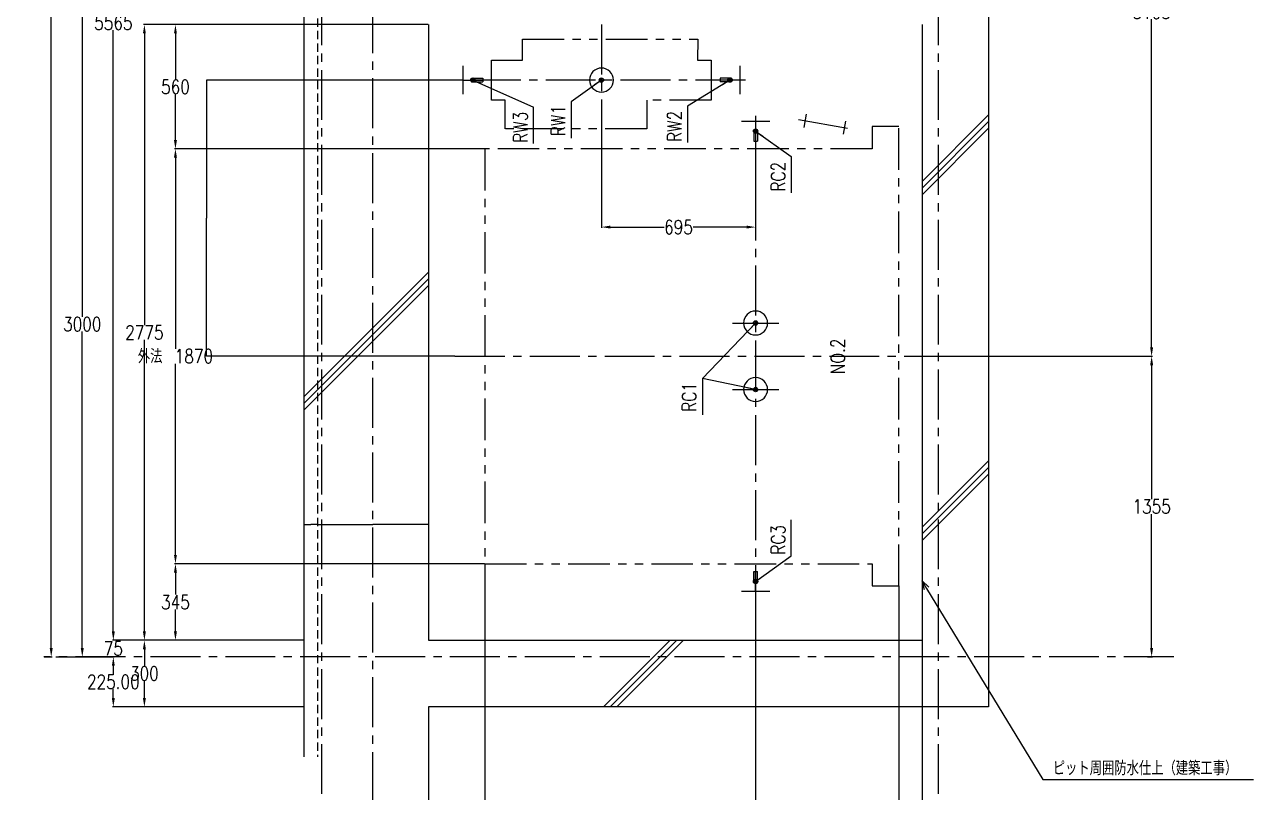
# Model space of a CAD drawing. Extents: x 1836 to 16224, y 361 to 11429.
# Drawn here: x 2156 to 7695, y 2898 to 6359 of the extents above; entities that cross this region are included whole.
import ezdxf
from ezdxf.enums import TextEntityAlignment as Align

# ---------------------------------------------------------------- set-up
doc = ezdxf.new("R2010")
doc.units = 0
doc.header["$LTSCALE"] = 300
doc.header["$MEASUREMENT"] = 0
for name, pattern in [('CENTER2', [1.125, 0.75, -0.125, 0.125, -0.125]), ('HIDDEN2', [0.1875, 0.125, -0.0625]), ('PHANTOM2', [1.25, 0.625, -0.125, 0.125, -0.125, 0.125, -0.125])]:
    doc.linetypes.add(name, pattern=pattern)
doc.layers.get('0').update_dxf_attribs({"linetype": 'CONTINUOUS'})
doc.layers.get('DEFPOINTS').update_dxf_attribs({"color": 8, "linetype": 'CONTINUOUS'})
for name, color, linetype in [('00-CENT', 7, 'CENTER2'), ('00-DIM1', 6, 'CONTINUOUS'), ('00-OBJE', 3, 'CONTINUOUS'), ('00-PHAN', 5, 'PHANTOM2'), ('00-TXT2', 4, 'CONTINUOUS'), ('A_躯体', 7, 'CONTINUOUS'), ('ZZ-BUILD-AXIS-T', 7, 'CENTER2'), ('ZZ-BUILD-W', 3, 'CONTINUOUS'), ('ZZ-COMMENT', 6, 'CONTINUOUS'), ('ZZ-DIM-COM1', 6, 'CONTINUOUS'), ('ZZ-DIM-COM2', 7, 'CONTINUOUS'), ('ZZ-KIKI-ALL', 7, 'CONTINUOUS')]:
    doc.layers.add(name, color=color, linetype=linetype)
doc.styles.add('MITOFREE', font='romans.shx', dxfattribs={"width": 0.8, "bigfont": 'extfont.shx'})
doc.styles.add('MITOH', font='romans.shx', dxfattribs={"width": 0.8, "bigfont": 'extfont.shx'})
doc.dimstyles.get("Standard").update_dxf_attribs({"dimtxt": 0.18, "dimasz": 0.18, "dimexe": 0.18, "dimexo": 0.0625, "dimgap": 0.09, "dimtad": 0, "dimtih": 1, "dimtoh": 1, "dimzin": 0, "dimdsep": 46, "dimtxsty": 'MITOH', "dimcen": 0.09, "dimadec": 0, "dimazin": 0, "dimtfac": 1, "dimtofl": 0, "dimtmove": 2, "dimatfit": 3, "dimfxl": 1, "dimtolj": 1, "dimarcsym": 0})

# ---------------------------------------------------------------- blocks, each defined once
blk = doc.blocks.new('*D420')
at = {"layer": 'DEFPOINTS', "color": 0, "transparency": 16777216}
for p in [(2976.1, 6108.6), (4107.1, 6108.6), (4096.1, 4863.6)]:
    blk.add_point(p, dxfattribs=at)
at = {"layer": 'ZZ-DIM-COM2', "color": 0, "lineweight": -2, "transparency": 16777216}
for p, q in [((4107, 6108.6), (2975.9, 6108.6)), ((2976.1, 6108.5), (2976.1, 5486.3)), ((2976.1, 4863.8), (2976.1, 5486)), ((4096, 4863.6), (2975.9, 4863.6))]:
    blk.add_line(p, q, dxfattribs=at)
at = {"layer": 'ZZ-DIM-COM2', "color": 0, "transparency": 16777216}
for points in [[(2976.1, 6108.5), (2976.1, 6108.5), (2976.1, 6108.6)], [(2976.1, 4863.8), (2976.1, 4863.8), (2976.1, 4863.6)]]:
    blk.add_solid(points, dxfattribs=at)
at = {"layer": 'ZZ-DIM-COM2', "color": 0, "transparency": 16777216, "insert": (2976.1, 5486.1), "char_height": 0.18, "attachment_point": 5, "style": 'MITOH'}
blk.add_mtext('\\A1;1245.00', dxfattribs=at)
blk = doc.blocks.new('DOTSMALL')
at = {"color": 0, "linetype": 'ByBlock'}
blk.add_line((0, 0), (-1, 0), dxfattribs=at)
for radius in [0.25, 0.17, 0.09]:
    blk.add_circle((0, 0), radius, dxfattribs=at)
blk = doc.blocks.new('*U356')
at = {"layer": '00-TXT2', "color": 6, "linetype": 'Continuous'}
blk.add_lwpolyline([(5786.9, 5216.4), (5546.9, 4966.4)], dxfattribs=at)
at = {"layer": '00-TXT2', "color": 6, "linetype": 'Continuous', "xscale": 40, "yscale": 40, "zscale": 40, "rotation": 46.16913932790743}
blk.add_blockref('DOTSMALL', (5786.9, 5216.4), dxfattribs=at)
blk = doc.blocks.new('*U357')
at = {"layer": '00-TXT2', "color": 6, "style": 'MITOFREE', "width": 0.8}
blk.add_text('RC1', height=63, rotation=90, dxfattribs=at).set_placement((5519.4, 4816.2))
blk = doc.blocks.new('*U358')
at = {"layer": '00-TXT2', "color": 6, "linetype": 'Continuous'}
blk.add_lwpolyline([(5786.9, 6081.4), (5946.9, 5966.4)], dxfattribs=at)
at = {"layer": '00-TXT2', "color": 6, "linetype": 'Continuous', "xscale": 40, "yscale": 40, "zscale": 40, "rotation": 144.2933085993971}
blk.add_blockref('DOTSMALL', (5786.9, 6081.4), dxfattribs=at)
blk = doc.blocks.new('*U359')
at = {"layer": '00-TXT2', "color": 6, "style": 'MITOFREE', "width": 0.8}
blk.add_text('RC2', height=63, rotation=90, dxfattribs=at).set_placement((5919.4, 5809))
blk = doc.blocks.new('*U360')
at = {"layer": '00-TXT2', "color": 6, "linetype": 'Continuous'}
blk.add_lwpolyline([(5786.9, 4051.4), (5946.9, 4166.4)], dxfattribs=at)
at = {"layer": '00-TXT2', "color": 6, "linetype": 'Continuous', "xscale": 40, "yscale": 40, "zscale": 40, "rotation": 215.7066914006029}
blk.add_blockref('DOTSMALL', (5786.9, 4051.4), dxfattribs=at)
blk = doc.blocks.new('*U361')
at = {"layer": '00-TXT2', "color": 6, "style": 'MITOFREE', "width": 0.8}
blk.add_text('RC3', height=63, rotation=90, dxfattribs=at).set_placement((5919.4, 4172.6))
blk = doc.blocks.new('*U362')
at = {"layer": '00-TXT2', "color": 6, "linetype": 'Continuous'}
blk.add_lwpolyline([(5786.9, 4916.4), (5546.9, 4966.4)], dxfattribs=at)
at = {"layer": '00-TXT2', "color": 6, "linetype": 'Continuous', "xscale": 40, "yscale": 40, "zscale": 40, "rotation": 348.2317110679793}
blk.add_blockref('DOTSMALL', (5786.9, 4916.4), dxfattribs=at)
blk = doc.blocks.new('*U363')
at = {"layer": '00-TXT2', "color": 6, "linetype": 'Continuous'}
blk.add_lwpolyline([(5091.9, 6311.4), (4956.2, 6213)], dxfattribs=at)
at = {"layer": '00-TXT2', "color": 6, "linetype": 'Continuous', "xscale": 40, "yscale": 40, "zscale": 40, "rotation": 35.95282195210855}
blk.add_blockref('DOTSMALL', (5091.9, 6311.4), dxfattribs=at)
blk = doc.blocks.new('*U364')
at = {"layer": '00-TXT2', "color": 6, "style": 'MITOFREE', "width": 0.8}
blk.add_text('RW1', height=63, rotation=90, dxfattribs=at).set_placement((4928.7, 6059.2))
blk = doc.blocks.new('*U365')
at = {"layer": '00-TXT2', "color": 6, "linetype": 'Continuous'}
blk.add_lwpolyline([(4512.4, 6311.4), (4785.6, 6189.7)], dxfattribs=at)
at = {"layer": '00-TXT2', "color": 6, "linetype": 'Continuous', "xscale": 40, "yscale": 40, "zscale": 40, "rotation": 155.9827840430948}
blk.add_blockref('DOTSMALL', (4512.4, 6311.4), dxfattribs=at)
blk = doc.blocks.new('*U366')
at = {"layer": '00-TXT2', "color": 6, "style": 'MITOFREE', "width": 0.8}
blk.add_text('RW3', height=63, rotation=90, dxfattribs=at).set_placement((4758.1, 6028.7))
blk = doc.blocks.new('*U367')
at = {"layer": '00-TXT2', "color": 6, "linetype": 'Continuous'}
blk.add_lwpolyline([(5671.4, 6311.4), (5479.7, 6193.5)], dxfattribs=at)
at = {"layer": '00-TXT2', "color": 6, "linetype": 'Continuous', "xscale": 40, "yscale": 40, "zscale": 40, "rotation": 31.59064279722838}
blk.add_blockref('DOTSMALL', (5671.4, 6311.4), dxfattribs=at)
blk = doc.blocks.new('*U368')
at = {"layer": '00-TXT2', "color": 6, "style": 'MITOFREE', "width": 0.8}
blk.add_text('RW2', height=63, rotation=90, dxfattribs=at).set_placement((5452.2, 6032.6))
blk = doc.blocks.new('A$C33430B9C')
at = {"layer": '00-CENT', "color": 7, "linetype": 'CENTER2'}
for p, q in [((-60.8, 172.1), (-1.7, 182.5)), ((-36.5, 206.8), (5.2, -29.5)), ((-29.5, -5.2), (29.5, 5.2))]:
    blk.add_line(p, q, dxfattribs=at)
blk = doc.blocks.new('A$C33EE4FA6')
at = {"layer": '00-CENT', "color": 7, "linetype": 'CENTER2'}
blk.add_line((-250, 0), (250, 0), dxfattribs=at)
blk.add_lwpolyline([(0, -649), (0, 649)], dxfattribs=at)
at = {"layer": '00-PHAN', "color": 5, "linetype": 'PHANTOM2'}
blk.add_lwpolyline([(-90, 355), (-185, 355), (-185, -434), (-90, -433.8), (-90, -495), (90, -495), (90, -205), (220, -205), (220, 434), (90, 434), (90, 495), (-90, 495)], close=True, dxfattribs=at)
blk = doc.blocks.new('EL00040')
at = {"color": 3, "linetype": 'Continuous'}
for p, q in [((-89, 63.5), (-89, -63.5)), ((-89, 8), (-89, -8)), ((-44.5, 8), (0, 8)), ((-44.5, 8), (-44.5, -8)), ((0, 8), (0, -8)), ((-89, 0), (0, 0)), ((-44.5, -8), (0, -8))]:
    blk.add_line(p, q, dxfattribs=at)
blk = doc.blocks.new('EL00041')
at = {"color": 3, "linetype": 'Continuous'}
for p, q in [((-89, 63.5), (-89, -63.5)), ((-89, 8), (-89, -8)), ((-89, 0), (0, 0)), ((-51, 8), (0, 8)), ((-51, 8), (-51, -8)), ((0, 8), (0, -8)), ((-51, -8), (0, -8))]:
    blk.add_line(p, q, dxfattribs=at)
blk = doc.blocks.new('A$C5D7B54B4')
at = {"layer": '00-CENT', "xscale": -1, "rotation": 90}
blk.add_blockref('EL00041', (-1245, 1230), dxfattribs=at)
at = {"layer": '00-CENT', "rotation": 90}
blk.add_blockref('EL00041', (-1245, 160), dxfattribs=at)
at = {"layer": '00-CENT'}
blk.add_blockref('EL00040', (-970, 0), dxfattribs=at)
at = {"layer": '00-CENT', "xscale": -1}
blk.add_blockref('EL00040', (970, 0), dxfattribs=at)
blk = doc.blocks.new('A$C5D816B7B')
at = {"layer": '00-CENT'}
for p, q in [((-150, 844), (-150, 636)), ((150, 844), (150, 636))]:
    blk.add_line(p, q, dxfattribs=at)
at = {"layer": '00-CENT', "color": 7, "linetype": 'CENTER2'}
for points in [[(0, 2095), (0, -100)], [(-1084, 740), (1084, 740)]]:
    blk.add_lwpolyline(points, dxfattribs=at)
at = {"layer": '00-OBJE', "color": 3, "linetype": 'Continuous'}
for centre in [(-1245, 1435), (-150, 740), (150, 740)]:
    blk.add_circle(centre, 54, dxfattribs=at)
at = {"layer": '00-PHAN', "color": 5, "linetype": 'PHANTOM2'}
blk.add_lwpolyline([(-1035, 95), (-1035, 215), (-935, 215), (-935, 1960), (935, 1960), (935, 215), (1035, 215), (1035, 95)], close=True, dxfattribs=at)
for name, p in [('A$C33EE4FA6', (-1245, 1435)), ('A$C33430B9C', (-1030, 340))]:
    blk.add_blockref(name, p)
at = {"layer": '00-DIM1'}
blk.add_blockref('A$C5D7B54B4', (0, 740), dxfattribs=at)
blk = doc.blocks.new('_OPEN30')
at = {"color": 0, "linetype": 'ByBlock'}
for p, q in [((-1, 0.27), (0, 0)), ((0, 0), (-1, -0.27)), ((0, 0), (-1, 0))]:
    blk.add_line(p, q, dxfattribs=at)
blk = doc.blocks.new('*U381')
at = {"layer": 'ZZ-COMMENT'}
blk.add_lwpolyline([(6557.7, 4019.8), (7081.9, 3158.4), (7091.9, 3158.4)], dxfattribs=at)
at = {"layer": 'ZZ-COMMENT', "xscale": 40, "yscale": 40, "zscale": 40, "rotation": 121.3221219362145}
blk.add_blockref('_OPEN30', (6536.9, 4054), dxfattribs=at)
blk = doc.blocks.new('*D421')
at = {"layer": 'DEFPOINTS', "color": 0, "transparency": 16777216}
for p in [(6226.1, 4863.6), (7236.1, 4863.6), (7216.1, 3508.6)]:
    blk.add_point(p, dxfattribs=at)
at = {"layer": 'ZZ-DIM-COM1', "color": 0, "lineweight": -2, "transparency": 16777216}
for p, q in [((6227.3, 4863.6), (7239.7, 4863.6)), ((7236.1, 4823.6), (7236.1, 4219.4)), ((7236.1, 3548.6), (7236.1, 4152.8)), ((7217.3, 3508.6), (7239.7, 3508.6))]:
    blk.add_line(p, q, dxfattribs=at)
at = {"layer": 'ZZ-DIM-COM1', "color": 0, "transparency": 16777216}
for points in [[(7229.4, 4823.6), (7242.8, 4823.6), (7236.1, 4863.6)], [(7229.4, 3548.6), (7242.8, 3548.6), (7236.1, 3508.6)]]:
    blk.add_solid(points, dxfattribs=at)
at = {"layer": 'ZZ-DIM-COM1', "color": 0, "transparency": 16777216, "insert": (7236.1, 4186.1), "char_height": 63, "attachment_point": 5, "style": 'MITOH'}
blk.add_mtext('\\A1;1355', dxfattribs=at)
blk = doc.blocks.new('*D422')
at = {"layer": 'DEFPOINTS', "color": 0, "transparency": 16777216}
for p in [(6291.1, 7968.6), (7236.1, 7968.6), (6226.1, 4863.6)]:
    blk.add_point(p, dxfattribs=at)
at = {"layer": 'ZZ-DIM-COM1', "color": 0, "lineweight": -2, "transparency": 16777216}
for p, q in [((6292.3, 7968.6), (7239.7, 7968.6)), ((7236.1, 7928.6), (7236.1, 6449.4)), ((7236.1, 4903.6), (7236.1, 6382.8)), ((6227.3, 4863.6), (7239.7, 4863.6))]:
    blk.add_line(p, q, dxfattribs=at)
at = {"layer": 'ZZ-DIM-COM1', "color": 0, "transparency": 16777216}
for points in [[(7229.4, 7928.6), (7242.8, 7928.6), (7236.1, 7968.6)], [(7229.4, 4903.6), (7242.8, 4903.6), (7236.1, 4863.6)]]:
    blk.add_solid(points, dxfattribs=at)
at = {"layer": 'ZZ-DIM-COM1', "color": 0, "transparency": 16777216, "insert": (7236.1, 6416.1), "char_height": 63, "attachment_point": 5, "style": 'MITOH'}
blk.add_mtext('\\A1;3105', dxfattribs=at)
blk = doc.blocks.new('*D424')
at = {"layer": 'DEFPOINTS', "color": 0, "transparency": 16777216}
for p in [(2836.1, 3928.6), (4231.1, 3928.6), (3416.1, 3583.6)]:
    blk.add_point(p, dxfattribs=at)
at = {"layer": 'ZZ-DIM-COM1', "color": 0, "lineweight": -2, "transparency": 16777216}
for p, q in [((4229.8, 3928.6), (2832.5, 3928.6)), ((2836.1, 3888.6), (2836.1, 3789.4)), ((2836.1, 3623.6), (2836.1, 3722.8)), ((3414.8, 3583.6), (2832.5, 3583.6))]:
    blk.add_line(p, q, dxfattribs=at)
at = {"layer": 'ZZ-DIM-COM1', "color": 0, "transparency": 16777216}
for points in [[(2829.4, 3888.6), (2842.8, 3888.6), (2836.1, 3928.6)], [(2829.4, 3623.6), (2842.8, 3623.6), (2836.1, 3583.6)]]:
    blk.add_solid(points, dxfattribs=at)
at = {"layer": 'ZZ-DIM-COM1', "color": 0, "transparency": 16777216, "insert": (2836.1, 3756.1), "char_height": 63, "attachment_point": 5, "style": 'MITOH'}
blk.add_mtext('\\A1;345', dxfattribs=at)
blk = doc.blocks.new('*D425')
at = {"layer": 'DEFPOINTS', "color": 0, "transparency": 16777216}
for p in [(2836.1, 5798.6), (4231.1, 5798.6), (4231.1, 3928.6)]:
    blk.add_point(p, dxfattribs=at)
at = {"layer": 'ZZ-DIM-COM1', "color": 0, "lineweight": -2, "transparency": 16777216}
for p, q in [((4229.8, 5798.6), (2832.5, 5798.6)), ((2836.1, 5758.6), (2836.1, 4896.9)), ((2836.1, 3968.6), (2836.1, 4830.3)), ((4229.8, 3928.6), (2832.5, 3928.6))]:
    blk.add_line(p, q, dxfattribs=at)
at = {"layer": 'ZZ-DIM-COM1', "color": 0, "transparency": 16777216}
for points in [[(2829.4, 5758.6), (2842.8, 5758.6), (2836.1, 5798.6)], [(2829.4, 3968.6), (2842.8, 3968.6), (2836.1, 3928.6)]]:
    blk.add_solid(points, dxfattribs=at)
at = {"layer": 'ZZ-DIM-COM1', "color": 0, "transparency": 16777216, "insert": (2836.1, 4863.6), "char_height": 63, "attachment_point": 5, "style": 'MITOH'}
blk.add_mtext('\\A1;外法\u30001870', dxfattribs=at)
blk = doc.blocks.new('*D426')
at = {"layer": 'DEFPOINTS', "color": 0, "transparency": 16777216}
for p in [(2836.1, 6358.6), (3976.1, 6358.6), (4231.1, 5798.6)]:
    blk.add_point(p, dxfattribs=at)
at = {"layer": 'ZZ-DIM-COM1', "color": 0, "lineweight": -2, "transparency": 16777216}
for p, q in [((3974.8, 6358.6), (2832.5, 6358.6)), ((2836.1, 6318.6), (2836.1, 6111.9)), ((2836.1, 5838.6), (2836.1, 6045.3)), ((4229.8, 5798.6), (2832.5, 5798.6))]:
    blk.add_line(p, q, dxfattribs=at)
at = {"layer": 'ZZ-DIM-COM1', "color": 0, "transparency": 16777216}
for points in [[(2829.4, 6318.6), (2842.8, 6318.6), (2836.1, 6358.6)], [(2829.4, 5838.6), (2842.8, 5838.6), (2836.1, 5798.6)]]:
    blk.add_solid(points, dxfattribs=at)
at = {"layer": 'ZZ-DIM-COM1', "color": 0, "transparency": 16777216, "insert": (2836.1, 6078.6), "char_height": 63, "attachment_point": 5, "style": 'MITOH'}
blk.add_mtext('\\A1;560', dxfattribs=at)
blk = doc.blocks.new('*D427')
at = {"layer": 'DEFPOINTS', "color": 0, "transparency": 16777216}
for p in [(2696.1, 3583.6), (3416.1, 3583.6), (3416.1, 3283.6)]:
    blk.add_point(p, dxfattribs=at)
at = {"layer": 'ZZ-DIM-COM1', "color": 0, "lineweight": -2, "transparency": 16777216}
for p, q in [((3414.8, 3583.6), (2692.5, 3583.6)), ((2696.1, 3543.6), (2696.1, 3466.9)), ((2696.1, 3323.6), (2696.1, 3400.3)), ((3414.8, 3283.6), (2692.5, 3283.6))]:
    blk.add_line(p, q, dxfattribs=at)
at = {"layer": 'ZZ-DIM-COM1', "color": 0, "transparency": 16777216}
for points in [[(2689.4, 3543.6), (2702.8, 3543.6), (2696.1, 3583.6)], [(2689.4, 3323.6), (2702.8, 3323.6), (2696.1, 3283.6)]]:
    blk.add_solid(points, dxfattribs=at)
at = {"layer": 'ZZ-DIM-COM1', "color": 0, "transparency": 16777216, "insert": (2696.1, 3433.6), "char_height": 63, "attachment_point": 5, "style": 'MITOH'}
blk.add_mtext('\\A1;300', dxfattribs=at)
blk = doc.blocks.new('*D428')
at = {"layer": 'DEFPOINTS', "color": 0, "transparency": 16777216}
for p in [(2696.1, 6358.6), (3976.1, 6358.6), (3416.1, 3583.6)]:
    blk.add_point(p, dxfattribs=at)
at = {"layer": 'ZZ-DIM-COM1', "color": 0, "lineweight": -2, "transparency": 16777216}
for p, q in [((3974.8, 6358.6), (2692.5, 6358.6)), ((2696.1, 6318.6), (2696.1, 5004.4)), ((2696.1, 3623.6), (2696.1, 4937.8)), ((3414.8, 3583.6), (2692.5, 3583.6))]:
    blk.add_line(p, q, dxfattribs=at)
at = {"layer": 'ZZ-DIM-COM1', "color": 0, "transparency": 16777216}
for points in [[(2689.4, 6318.6), (2702.8, 6318.6), (2696.1, 6358.6)], [(2689.4, 3623.6), (2702.8, 3623.6), (2696.1, 3583.6)]]:
    blk.add_solid(points, dxfattribs=at)
at = {"layer": 'ZZ-DIM-COM1', "color": 0, "transparency": 16777216, "insert": (2696.1, 4971.1), "char_height": 63, "attachment_point": 5, "style": 'MITOH'}
blk.add_mtext('\\A1;2775', dxfattribs=at)
blk = doc.blocks.new('*D431')
at = {"layer": 'DEFPOINTS', "color": 0, "transparency": 16777216}
for p in [(2156.1, 9508.6), (2276.1, 9508.6), (2242.4, 3508.6)]:
    blk.add_point(p, dxfattribs=at)
at = {"layer": 'ZZ-DIM-COM1', "color": 0, "lineweight": -2, "transparency": 16777216}
for p, q in [((2157.3, 9508.6), (2279.7, 9508.6)), ((2276.1, 9468.6), (2276.1, 6541.9)), ((2276.1, 3548.6), (2276.1, 6475.3)), ((2243.7, 3508.6), (2279.7, 3508.6))]:
    blk.add_line(p, q, dxfattribs=at)
at = {"layer": 'ZZ-DIM-COM1', "color": 0, "transparency": 16777216}
for points in [[(2269.4, 9468.6), (2282.8, 9468.6), (2276.1, 9508.6)], [(2269.4, 3548.6), (2282.8, 3548.6), (2276.1, 3508.6)]]:
    blk.add_solid(points, dxfattribs=at)
at = {"layer": 'ZZ-DIM-COM1', "color": 0, "transparency": 16777216, "insert": (2276.1, 6508.6), "char_height": 63, "attachment_point": 5, "style": 'MITOH'}
blk.add_mtext('\\A1;6000', dxfattribs=at)
blk = doc.blocks.new('*D432')
at = {"layer": 'DEFPOINTS', "color": 0, "transparency": 16777216}
for p in [(6096.1, 3828.6), (6201.1, 3583.6), (6201.1, 2078.6)]:
    blk.add_point(p, dxfattribs=at)
at = {"layer": 'ZZ-DIM-COM1', "color": 0, "lineweight": -2, "transparency": 16777216}
for p, q in [((6096.1, 3827.4), (6096.1, 2075)), ((6201.1, 3582.4), (6201.1, 2075)), ((6136.1, 2078.6), (6161.1, 2078.6))]:
    blk.add_line(p, q, dxfattribs=at)
at = {"layer": 'ZZ-DIM-COM1', "color": 0, "transparency": 16777216}
for points in [[(6136.1, 2085.3), (6136.1, 2072), (6096.1, 2078.6)], [(6161.1, 2085.3), (6161.1, 2072), (6201.1, 2078.6)]]:
    blk.add_solid(points, dxfattribs=at)
at = {"layer": 'ZZ-DIM-COM1', "color": 0, "transparency": 16777216, "insert": (5974.9, 2078.6), "char_height": 63, "attachment_point": 5, "style": 'MITOH'}
blk.add_mtext('\\A1;105', dxfattribs=at)
blk = doc.blocks.new('*D433')
at = {"layer": 'DEFPOINTS', "color": 0, "transparency": 16777216}
for p in [(6096.1, 3828.6), (3976.1, 3058.6), (3976.1, 2078.6)]:
    blk.add_point(p, dxfattribs=at)
at = {"layer": 'ZZ-DIM-COM1', "color": 0, "lineweight": -2, "transparency": 16777216}
for p, q in [((6096.1, 3827.4), (6096.1, 2075)), ((3976.1, 3057.4), (3976.1, 2075)), ((4016.1, 2078.6), (4945.5, 2078.6)), ((6056.1, 2078.6), (5126.7, 2078.6))]:
    blk.add_line(p, q, dxfattribs=at)
at = {"layer": 'ZZ-DIM-COM1', "color": 0, "transparency": 16777216}
for points in [[(4016.1, 2085.3), (4016.1, 2072), (3976.1, 2078.6)], [(6056.1, 2085.3), (6056.1, 2072), (6096.1, 2078.6)]]:
    blk.add_solid(points, dxfattribs=at)
at = {"layer": 'ZZ-DIM-COM1', "color": 0, "transparency": 16777216, "insert": (5036.1, 2078.6), "char_height": 63, "attachment_point": 5, "style": 'MITOH'}
blk.add_mtext('\\A1;2120', dxfattribs=at)
blk = doc.blocks.new('*D434')
at = {"layer": 'DEFPOINTS', "color": 0, "transparency": 16777216}
for p in [(6201.1, 3583.6), (6201.1, 1938.6), (6276.1, 1958.6)]:
    blk.add_point(p, dxfattribs=at)
at = {"layer": 'ZZ-DIM-COM1', "color": 0, "lineweight": -2, "transparency": 16777216}
for p, q in [((6201.1, 3582.4), (6201.1, 1935)), ((6161.1, 1938.6), (6121.1, 1938.6)), ((6276.1, 1957.4), (6276.1, 1935)), ((6316.1, 1938.6), (6356.1, 1938.6))]:
    blk.add_line(p, q, dxfattribs=at)
at = {"layer": 'ZZ-DIM-COM1', "color": 0, "transparency": 16777216}
for points in [[(6161.1, 1945.3), (6161.1, 1932), (6201.1, 1938.6)], [(6316.1, 1945.3), (6316.1, 1932), (6276.1, 1938.6)]]:
    blk.add_solid(points, dxfattribs=at)
at = {"layer": 'ZZ-DIM-COM1', "color": 0, "transparency": 16777216, "insert": (6238.6, 1808.1), "char_height": 63, "attachment_point": 5, "style": 'MITOH'}
blk.add_mtext('\\A1;75', dxfattribs=at)
blk = doc.blocks.new('*D435')
at = {"layer": 'DEFPOINTS', "color": 0, "transparency": 16777216}
for p in [(6201.1, 3583.6), (3976.1, 3058.6), (3976.1, 1938.6)]:
    blk.add_point(p, dxfattribs=at)
at = {"layer": 'ZZ-DIM-COM1', "color": 0, "lineweight": -2, "transparency": 16777216}
for p, q in [((6201.1, 3582.4), (6201.1, 1935)), ((3976.1, 3057.4), (3976.1, 1935)), ((4016.1, 1938.6), (4998, 1938.6)), ((6161.1, 1938.6), (5179.2, 1938.6))]:
    blk.add_line(p, q, dxfattribs=at)
at = {"layer": 'ZZ-DIM-COM1', "color": 0, "transparency": 16777216}
for points in [[(4016.1, 1945.3), (4016.1, 1932), (3976.1, 1938.6)], [(6161.1, 1945.3), (6161.1, 1932), (6201.1, 1938.6)]]:
    blk.add_solid(points, dxfattribs=at)
at = {"layer": 'ZZ-DIM-COM1', "color": 0, "transparency": 16777216, "insert": (5088.6, 1938.6), "char_height": 63, "attachment_point": 5, "style": 'MITOH'}
blk.add_mtext('\\A1;2225', dxfattribs=at)
blk = doc.blocks.new('*D436')
at = {"layer": 'DEFPOINTS', "color": 0, "transparency": 16777216}
for p in [(3976.1, 3058.6), (3496.1, 1958.6), (3496.1, 1938.6)]:
    blk.add_point(p, dxfattribs=at)
at = {"layer": 'ZZ-DIM-COM1', "color": 0, "lineweight": -2, "transparency": 16777216}
for p, q in [((3976.1, 3057.4), (3976.1, 1935)), ((3496.1, 1957.4), (3496.1, 1935)), ((3536.1, 1938.6), (3669.5, 1938.6)), ((3936.1, 1938.6), (3802.7, 1938.6))]:
    blk.add_line(p, q, dxfattribs=at)
at = {"layer": 'ZZ-DIM-COM1', "color": 0, "transparency": 16777216}
for points in [[(3536.1, 1945.3), (3536.1, 1932), (3496.1, 1938.6)], [(3936.1, 1945.3), (3936.1, 1932), (3976.1, 1938.6)]]:
    blk.add_solid(points, dxfattribs=at)
at = {"layer": 'ZZ-DIM-COM1', "color": 0, "transparency": 16777216, "insert": (3736.1, 1938.6), "char_height": 63, "attachment_point": 5, "style": 'MITOH'}
blk.add_mtext('\\A1;480', dxfattribs=at)
blk = doc.blocks.new('*D454')
at = {"layer": 'DEFPOINTS', "color": 0, "transparency": 16777216}
for p in [(2296.1, 3508.6), (2556.1, 3283.6), (3416.1, 3283.6)]:
    blk.add_point(p, dxfattribs=at)
at = {"layer": 'ZZ-DIM-COM2', "color": 0, "lineweight": -2, "transparency": 16777216}
for p, q in [((2297.3, 3508.6), (2559.7, 3508.6)), ((2556.1, 3468.6), (2556.1, 3429.4)), ((2556.1, 3323.6), (2556.1, 3362.8)), ((3414.8, 3283.6), (2552.5, 3283.6))]:
    blk.add_line(p, q, dxfattribs=at)
at = {"layer": 'ZZ-DIM-COM2', "color": 0, "transparency": 16777216}
for points in [[(2549.4, 3468.6), (2562.8, 3468.6), (2556.1, 3508.6)], [(2549.4, 3323.6), (2562.8, 3323.6), (2556.1, 3283.6)]]:
    blk.add_solid(points, dxfattribs=at)
at = {"layer": 'ZZ-DIM-COM2', "color": 0, "transparency": 16777216, "insert": (2556.1, 3396.1), "char_height": 63, "attachment_point": 5, "style": 'MITOH'}
blk.add_mtext('\\A1;225.00', dxfattribs=at)
blk = doc.blocks.new('*D455')
at = {"layer": 'DEFPOINTS', "color": 0, "transparency": 16777216}
for p in [(2556.1, 3583.6), (3416.1, 3583.6), (2296.1, 3508.6)]:
    blk.add_point(p, dxfattribs=at)
at = {"layer": 'ZZ-DIM-COM1', "color": 0, "lineweight": -2, "transparency": 16777216}
for p, q in [((2556.1, 3623.6), (2556.1, 3663.6)), ((3414.8, 3583.6), (2552.5, 3583.6)), ((2297.3, 3508.6), (2559.7, 3508.6)), ((2556.1, 3468.6), (2556.1, 3428.6))]:
    blk.add_line(p, q, dxfattribs=at)
at = {"layer": 'ZZ-DIM-COM1', "color": 0, "transparency": 16777216}
for points in [[(2549.4, 3623.6), (2562.8, 3623.6), (2556.1, 3583.6)], [(2549.4, 3468.6), (2562.8, 3468.6), (2556.1, 3508.6)]]:
    blk.add_solid(points, dxfattribs=at)
at = {"layer": 'ZZ-DIM-COM1', "color": 0, "transparency": 16777216, "insert": (2556.1, 3546.1), "char_height": 63, "attachment_point": 5, "style": 'MITOH'}
blk.add_mtext('\\A1;75', dxfattribs=at)
blk = doc.blocks.new('*D456')
at = {"layer": 'DEFPOINTS', "color": 0, "transparency": 16777216}
for p in [(2556.1, 9148.6), (3416.1, 9148.6), (3416.1, 3583.6)]:
    blk.add_point(p, dxfattribs=at)
at = {"layer": 'ZZ-DIM-COM1', "color": 0, "lineweight": -2, "transparency": 16777216}
for p, q in [((3414.8, 9148.6), (2552.5, 9148.6)), ((2556.1, 9108.6), (2556.1, 6399.4)), ((2556.1, 3623.6), (2556.1, 6332.8)), ((3414.8, 3583.6), (2552.5, 3583.6))]:
    blk.add_line(p, q, dxfattribs=at)
at = {"layer": 'ZZ-DIM-COM1', "color": 0, "transparency": 16777216}
for points in [[(2549.4, 9108.6), (2562.8, 9108.6), (2556.1, 9148.6)], [(2549.4, 3623.6), (2562.8, 3623.6), (2556.1, 3583.6)]]:
    blk.add_solid(points, dxfattribs=at)
at = {"layer": 'ZZ-DIM-COM1', "color": 0, "transparency": 16777216, "insert": (2556.1, 6366.1), "char_height": 63, "attachment_point": 5, "style": 'MITOH'}
blk.add_mtext('\\A1;5565', dxfattribs=at)
blk = doc.blocks.new('*D512')
at = {"layer": 'DEFPOINTS', "color": 0, "transparency": 16777216}
for p in [(4756.1, 5858.6), (5451.1, 5798.6), (4756.1, 5445.9)]:
    blk.add_point(p, dxfattribs=at)
at = {"layer": 'ZZ-DIM-COM1', "color": 0, "lineweight": -2, "transparency": 16777216}
for p, q in [((4756.1, 5857.4), (4756.1, 5442.3)), ((5451.1, 5797.4), (5451.1, 5442.3)), ((4796.1, 5445.9), (5038.2, 5445.9)), ((5411.1, 5445.9), (5169, 5445.9))]:
    blk.add_line(p, q, dxfattribs=at)
at = {"layer": 'ZZ-DIM-COM1', "color": 0, "transparency": 16777216}
for points in [[(4796.1, 5452.6), (4796.1, 5439.3), (4756.1, 5445.9)], [(5411.1, 5452.6), (5411.1, 5439.3), (5451.1, 5445.9)]]:
    blk.add_solid(points, dxfattribs=at)
at = {"layer": 'ZZ-DIM-COM1', "color": 0, "transparency": 16777216, "insert": (5103.6, 5445.9), "char_height": 63, "attachment_point": 5, "style": 'MITOH'}
blk.add_mtext('\\A1;695', dxfattribs=at)
blk = doc.blocks.new('*D513')
at = {"layer": 'DEFPOINTS', "color": 0, "transparency": 16777216}
for p in [(4231.1, 3928.6), (6096.1, 3828.6), (6096.1, 2218.6)]:
    blk.add_point(p, dxfattribs=at)
at = {"layer": 'ZZ-DIM-COM1', "color": 0, "lineweight": -2, "transparency": 16777216}
for p, q in [((4231.1, 3927.4), (4231.1, 2215)), ((6096.1, 3827.4), (6096.1, 2215)), ((4271.1, 2218.6), (4978.7, 2218.6)), ((6056.1, 2218.6), (5348.5, 2218.6))]:
    blk.add_line(p, q, dxfattribs=at)
at = {"layer": 'ZZ-DIM-COM1', "color": 0, "transparency": 16777216}
for points in [[(4271.1, 2225.3), (4271.1, 2212), (4231.1, 2218.6)], [(6056.1, 2225.3), (6056.1, 2212), (6096.1, 2218.6)]]:
    blk.add_solid(points, dxfattribs=at)
at = {"layer": 'ZZ-DIM-COM1', "color": 0, "transparency": 16777216, "insert": (5163.6, 2218.6), "char_height": 63, "attachment_point": 5, "style": 'MITOH'}
blk.add_mtext('\\A1;外法\u30001865', dxfattribs=at)
blk = doc.blocks.new('*D514')
at = {"layer": 'DEFPOINTS', "color": 0, "transparency": 16777216}
for p in [(4231.1, 3258.6), (3976.1, 3058.6), (4231.1, 2218.6)]:
    blk.add_point(p, dxfattribs=at)
at = {"layer": 'ZZ-DIM-COM1', "color": 0, "lineweight": -2, "transparency": 16777216}
for p, q in [((4231.1, 3257.4), (4231.1, 2215)), ((3976.1, 3057.4), (3976.1, 2215)), ((4016.1, 2218.6), (4037, 2218.6)), ((4191.1, 2218.6), (4170.2, 2218.6))]:
    blk.add_line(p, q, dxfattribs=at)
at = {"layer": 'ZZ-DIM-COM1', "color": 0, "transparency": 16777216}
for points in [[(4016.1, 2225.3), (4016.1, 2212), (3976.1, 2218.6)], [(4191.1, 2225.3), (4191.1, 2212), (4231.1, 2218.6)]]:
    blk.add_solid(points, dxfattribs=at)
at = {"layer": 'ZZ-DIM-COM1', "color": 0, "transparency": 16777216, "insert": (4103.6, 2218.6), "char_height": 63, "attachment_point": 5, "style": 'MITOH'}
blk.add_mtext('\\A1;255', dxfattribs=at)
blk = doc.blocks.new('*D515')
at = {"layer": 'DEFPOINTS', "color": 0, "transparency": 16777216}
for p in [(6096.1, 3828.6), (6201.1, 3583.6), (6201.1, 2218.6)]:
    blk.add_point(p, dxfattribs=at)
at = {"layer": 'ZZ-DIM-COM1', "color": 0, "lineweight": -2, "transparency": 16777216}
for p, q in [((6096.1, 3827.4), (6096.1, 2215)), ((6201.1, 3582.4), (6201.1, 2215)), ((6136.1, 2218.6), (6161.1, 2218.6))]:
    blk.add_line(p, q, dxfattribs=at)
at = {"layer": 'ZZ-DIM-COM1', "color": 0, "transparency": 16777216}
for points in [[(6136.1, 2225.3), (6136.1, 2212), (6096.1, 2218.6)], [(6161.1, 2225.3), (6161.1, 2212), (6201.1, 2218.6)]]:
    blk.add_solid(points, dxfattribs=at)
at = {"layer": 'ZZ-DIM-COM1', "color": 0, "transparency": 16777216, "insert": (6148.6, 2088.1), "char_height": 63, "attachment_point": 5, "style": 'MITOH'}
blk.add_mtext('\\A1;105', dxfattribs=at)
blk = doc.blocks.new('*D516')
at = {"layer": 'DEFPOINTS', "color": 0, "transparency": 16777216}
for p in [(4231.1, 3928.6), (5451.1, 3779.6), (5451.1, 2358.6)]:
    blk.add_point(p, dxfattribs=at)
at = {"layer": 'ZZ-DIM-COM1', "color": 0, "lineweight": -2, "transparency": 16777216}
for p, q in [((4231.1, 3927.4), (4231.1, 2355)), ((5451.1, 3778.4), (5451.1, 2355)), ((4271.1, 2358.6), (4754.1, 2358.6)), ((5411.1, 2358.6), (4928.1, 2358.6))]:
    blk.add_line(p, q, dxfattribs=at)
at = {"layer": 'ZZ-DIM-COM1', "color": 0, "transparency": 16777216}
for points in [[(4271.1, 2365.3), (4271.1, 2352), (4231.1, 2358.6)], [(5411.1, 2365.3), (5411.1, 2352), (5451.1, 2358.6)]]:
    blk.add_solid(points, dxfattribs=at)
at = {"layer": 'ZZ-DIM-COM1', "color": 0, "transparency": 16777216, "insert": (4841.1, 2358.6), "char_height": 63, "attachment_point": 5, "style": 'MITOH'}
blk.add_mtext('\\A1;1220', dxfattribs=at)
blk = doc.blocks.new('*D517')
at = {"layer": 'DEFPOINTS', "color": 0, "transparency": 16777216}
for p in [(6096.1, 3828.6), (5451.1, 3779.6), (6096.1, 2358.6)]:
    blk.add_point(p, dxfattribs=at)
at = {"layer": 'ZZ-DIM-COM1', "color": 0, "lineweight": -2, "transparency": 16777216}
for p, q in [((6096.1, 3828.6), (6096.1, 2358.5)), ((5451.1, 3779.6), (5451.1, 2358.5)), ((5451.3, 2358.6), (5773.2, 2358.6)), ((6095.9, 2358.6), (5774, 2358.6))]:
    blk.add_line(p, q, dxfattribs=at)
at = {"layer": 'ZZ-DIM-COM1', "color": 0, "transparency": 16777216}
for points in [[(5451.3, 2358.7), (5451.3, 2358.6), (5451.1, 2358.6)], [(6095.9, 2358.7), (6095.9, 2358.6), (6096.1, 2358.6)]]:
    blk.add_solid(points, dxfattribs=at)
at = {"layer": 'ZZ-DIM-COM1', "color": 0, "transparency": 16777216, "insert": (5773.6, 2358.6), "char_height": 0.18, "attachment_point": 5, "style": 'MITOH'}
blk.add_mtext('\\A1;645.00', dxfattribs=at)
blk = doc.blocks.new('*D521')
at = {"layer": 'DEFPOINTS', "color": 0, "transparency": 16777216}
for p in [(3476.1, 4105.4), (3976.1, 4105.4), (3976.1, 4105.4)]:
    blk.add_point(p, dxfattribs=at)
at = {"layer": 'ZZ-DIM-COM1', "color": 0, "lineweight": -2, "transparency": 16777216}
for p, q in [((3476.1, 4105.4), (3476.1, 4105.5)), ((3476.3, 4105.4), (3725.6, 4105.4)), ((3975.9, 4105.4), (3726.5, 4105.4)), ((3976.1, 4105.4), (3976.1, 4105.5))]:
    blk.add_line(p, q, dxfattribs=at)
at = {"layer": 'ZZ-DIM-COM1', "color": 0, "transparency": 16777216}
for points in [[(3476.3, 4105.4), (3476.3, 4105.3), (3476.1, 4105.4)], [(3975.9, 4105.4), (3975.9, 4105.3), (3976.1, 4105.4)]]:
    blk.add_solid(points, dxfattribs=at)
at = {"layer": 'ZZ-DIM-COM1', "color": 0, "transparency": 16777216, "insert": (3726.1, 4105.4), "char_height": 0.18, "attachment_point": 5, "style": 'MITOH'}
blk.add_mtext('\\A1;500.00', dxfattribs=at)
blk = doc.blocks.new('*D522')
at = {"layer": 'DEFPOINTS', "color": 0, "transparency": 16777216}
for p in [(3416.1, 4105.4), (3416.1, 4105.4), (3476.1, 4105.4)]:
    blk.add_point(p, dxfattribs=at)
at = {"layer": 'ZZ-DIM-COM1', "color": 0, "lineweight": -2, "transparency": 16777216}
for p, q in [((3416.1, 4105.4), (3416.1, 4105.5)), ((3416.3, 4105.4), (3445.7, 4105.4)), ((3475.9, 4105.4), (3446.5, 4105.4)), ((3476.1, 4105.4), (3476.1, 4105.5))]:
    blk.add_line(p, q, dxfattribs=at)
at = {"layer": 'ZZ-DIM-COM1', "color": 0, "transparency": 16777216}
for points in [[(3416.3, 4105.4), (3416.3, 4105.3), (3416.1, 4105.4)], [(3475.9, 4105.4), (3475.9, 4105.3), (3476.1, 4105.4)]]:
    blk.add_solid(points, dxfattribs=at)
at = {"layer": 'ZZ-DIM-COM1', "color": 0, "transparency": 16777216, "insert": (3446.1, 4105.4), "char_height": 0.18, "attachment_point": 5, "style": 'MITOH'}
blk.add_mtext('\\A1;60.00', dxfattribs=at)
blk = doc.blocks.new('*D549')
at = {"layer": 'DEFPOINTS', "color": 0, "transparency": 16777216}
for p in [(2381.1, 6508.6), (2416.1, 6508.6), (2396.1, 3508.6)]:
    blk.add_point(p, dxfattribs=at)
at = {"layer": 'ZZ-DIM-COM1', "color": 0, "lineweight": -2, "transparency": 16777216}
for p, q in [((2382.3, 6508.6), (2419.7, 6508.6)), ((2416.1, 6468.6), (2416.1, 5041.9)), ((2416.1, 3548.6), (2416.1, 4975.3)), ((2397.3, 3508.6), (2419.7, 3508.6))]:
    blk.add_line(p, q, dxfattribs=at)
at = {"layer": 'ZZ-DIM-COM1', "color": 0, "transparency": 16777216}
for points in [[(2409.4, 6468.6), (2422.8, 6468.6), (2416.1, 6508.6)], [(2409.4, 3548.6), (2422.8, 3548.6), (2416.1, 3508.6)]]:
    blk.add_solid(points, dxfattribs=at)
at = {"layer": 'ZZ-DIM-COM1', "color": 0, "transparency": 16777216, "insert": (2416.1, 5008.6), "char_height": 63, "attachment_point": 5, "style": 'MITOH'}
blk.add_mtext('\\A1;3000', dxfattribs=at)

msp = doc.modelspace()

# ---------------------------------------------------------------- linework, layer by layer
at = {"layer": '00-TXT2', "color": 6, "linetype": 'Continuous'}
for p, q in [((4449.785, 5823.362), (4449.785, 5986.906)), ((4620.427, 6010.239), (4620.427, 5846.695)), ((5143.958, 5990.784), (5143.958, 5827.24)), ((5611.095, 5763.637), (5611.095, 5600.093)), ((5211.095, 4763.637), (5211.095, 4600.093)), ((5611.095, 3963.637), (5611.095, 4127.181))]:
    msp.add_line(p, q, dxfattribs=at)
at = {"layer": 'A_躯体', "color": 2, "linetype": 'HIDDEN2'}
msp.add_line((3476.095, 9198.637), (3476.095, 3058.637), dxfattribs=at)
at = {"layer": 'ZZ-BUILD-AXIS-T', "linetype": 'CENTER2'}
for p, q in [((3496.095, 1878.637), (3496.095, 11043.637)), ((6276.095, 1878.637), (6276.095, 10930.253)), ((3726.095, 2179.298), (3726.095, 9951.863)), ((7336.095, 3508.637), (2242.426, 3508.637))]:
    msp.add_line(p, q, dxfattribs=at)
at = {"layer": 'ZZ-BUILD-W', "linetype": 'Continuous'}
for p, q in [((3416.095, 3058.637), (3416.095, 9933.637)), ((6501.095, 9148.637), (6501.095, 3283.637)), ((3976.095, 6358.637), (3976.095, 3583.637)), ((6201.095, 6358.637), (6201.095, 3583.637)), ((3976.095, 3583.637), (6201.095, 3583.637)), ((6501.095, 3283.637), (3976.095, 3283.637)), ((3976.095, 3283.637), (3976.095, 3058.637))]:
    msp.add_line(p, q, dxfattribs=at)
at = {"layer": 'ZZ-BUILD-W', "color": 7, "linetype": 'Continuous'}
for p, q in [((6201.095, 5651.389), (6501.095, 5951.389)), ((6201.095, 5621.389), (6501.095, 5921.389)), ((6201.095, 5591.389), (6501.095, 5891.389)), ((3416.095, 4683.027), (3976.095, 5243.027)), ((3416.095, 4653.027), (3976.095, 5213.027)), ((3416.095, 4623.027), (3976.095, 5183.027)), ((6201.095, 4092.943), (6501.095, 4392.943)), ((6201.095, 4062.943), (6501.095, 4362.943)), ((6201.095, 4032.943), (6501.095, 4332.943)), ((4766.095, 3283.637), (5066.095, 3583.637)), ((4796.095, 3283.637), (5096.095, 3583.637)), ((4826.095, 3283.637), (5126.095, 3583.637))]:
    msp.add_line(p, q, dxfattribs=at)
at = {"layer": 'ZZ-COMMENT'}
msp.add_line((6746.095, 2955.637), (7694.897, 2955.637), dxfattribs=at)

# ---------------------------------------------------------------- block references
at = {"layer": '00-DIM1', "xscale": -1, "rotation": 90}
msp.add_blockref('A$C5D816B7B', (6191.095, 4863.637), dxfattribs=at)
at = {"layer": 'ZZ-DIM-COM1'}
for name in ['*U365', '*U363', '*U367', '*U366', '*U364', '*U368', '*U358', '*U359', '*U356', '*U362', '*U357', '*U361', '*U360', '*U381']:
    msp.add_blockref(name, (-335.776, -202.762), dxfattribs=at)

# ---------------------------------------------------------------- texts
at = {"layer": 'ZZ-COMMENT', "style": 'MITOH', "width": 0.8}
msp.add_text('ピット周囲防水仕上（建築工事）', height=63, rotation=360, dxfattribs=at).set_placement((6790.655, 2975.637))
at = {"layer": 'ZZ-KIKI-ALL', "color": 4, "style": 'MITOH', "width": 0.8}
msp.add_text('NO.2', height=63, rotation=90, dxfattribs=at).set_placement((5821.095, 4863.637), align=Align.MIDDLE_CENTER)

# ---------------------------------------------------------------- dimensions: what is measured, and where the dimension line sits
at = {"layer": 'ZZ-DIM-COM1'}
for base, p1, p2, picture, middle in [((2276.095, 9508.637), (2242.426, 3508.637), (2156.095, 9508.637), '*D431', (2276.095, 6508.637)), ((2556.095, 9148.637), (3416.095, 3583.637), (3416.095, 9148.637), '*D456', (2556.095, 6366.137)), ((7236.095, 7968.637), (6226.095, 4863.637), (6291.095, 7968.637), '*D422', (7236.095, 6416.137)), ((2416.095, 6508.637), (2396.095, 3508.637), (2381.095, 6508.637), '*D549', (2416.095, 5008.637)), ((2696.095, 6358.637), (3416.095, 3583.637), (3976.095, 6358.637), '*D428', (2696.095, 4971.137)), ((2836.095, 6358.637), (4231.095, 5798.637), (3976.095, 6358.637), '*D426', (2836.095, 6078.637)), ((7236.095, 4863.637), (7216.095, 3508.637), (6226.095, 4863.637), '*D421', (7236.095, 4186.137)), ((2836.095, 3928.637), (3416.095, 3583.637), (4231.095, 3928.637), '*D424', (2836.095, 3756.137)), ((2556.095, 3583.637), (2296.095, 3508.637), (3416.095, 3583.637), '*D455', (2556.095, 3546.137)), ((2696.095, 3583.637), (3416.095, 3283.637), (3416.095, 3583.637), '*D427', (2696.095, 3433.637))]:
    dim = msp.add_linear_dim(base=base, p1=p1, p2=p2, angle=90, dimstyle='Standard', override={"dimscale": 20, "dimtxt": 3.15, "dimasz": 2, "dimdec": 0}, dxfattribs=at)
    dim.commit()
    dim.dimension.update_dxf_attribs({"geometry": picture, "text_midpoint": middle})
for base, p1, p2, override, picture, middle in [((4756.095, 5445.918), (5451.095, 5798.637), (4756.095, 5858.637), {"dimscale": 20, "dimtxt": 3.15, "dimasz": 2, "dimdec": 0}, '*D512', (5103.595, 5445.918)), ((5451.095, 2358.637), (4231.095, 3928.637), (5451.095, 3779.637), {"dimscale": 20, "dimtxt": 3.15, "dimasz": 2, "dimdec": 0}, '*D516', (4841.095, 2358.637)), ((3976.095, 2078.637), (6096.095, 3828.637), (3976.095, 3058.637), {"dimscale": 20, "dimtxt": 3.15, "dimasz": 2, "dimdec": 0}, '*D433', (5036.095, 2078.637)), ((6096.095, 2358.637), (5451.095, 3779.637), (6096.095, 3828.637), {"dimtmove": 1}, '*D517', (5773.595, 2358.637)), ((6201.095, 2218.637), (6096.095, 3828.637), (6201.095, 3583.637), {"dimscale": 20, "dimtxt": 3.15, "dimasz": 2, "dimdec": 0}, '*D515', (6148.595, 2088.137)), ((3976.095, 1938.637), (6201.095, 3583.637), (3976.095, 3058.637), {"dimscale": 20, "dimtxt": 3.15, "dimasz": 2, "dimdec": 0}, '*D435', (5088.595, 1938.637)), ((6201.095, 1938.637), (6276.095, 1958.637), (6201.095, 3583.637), {"dimscale": 20, "dimtxt": 3.15, "dimasz": 2, "dimdec": 0}, '*D434', (6238.595, 1808.137)), ((4231.095, 2218.637), (3976.095, 3058.637), (4231.095, 3258.637), {"dimscale": 20, "dimtxt": 3.15, "dimasz": 2, "dimdec": 0}, '*D514', (4103.595, 2218.637)), ((3496.095, 1938.637), (3976.095, 3058.637), (3496.095, 1958.637), {"dimscale": 20, "dimtxt": 3.15, "dimasz": 2, "dimdec": 0}, '*D436', (3736.095, 1938.637))]:
    dim = msp.add_linear_dim(base=base, p1=p1, p2=p2, dimstyle='Standard', override=override, dxfattribs=at)
    dim.commit()
    dim.dimension.update_dxf_attribs({"geometry": picture, "text_midpoint": middle})
dim = msp.add_linear_dim(base=(2836.095, 5798.637), p1=(4231.095, 3928.637), p2=(4231.095, 5798.637), angle=90, text='外法\u3000<>', dimstyle='Standard', override={"dimscale": 20, "dimtxt": 3.15, "dimasz": 2, "dimdec": 0}, dxfattribs=at)
dim.commit()
dim.dimension.update_dxf_attribs({"geometry": '*D425', "text_midpoint": (2836.095, 4863.637)})
for base, p2, picture, middle in [((3416.095, 4105.361), (3416.095, 4105.361), '*D522', (3446.095, 4105.361)), ((3976.095, 4105.361), (3976.095, 4105.361), '*D521', (3726.095, 4105.361))]:
    dim = msp.add_linear_dim(base=base, p1=(3476.095, 4105.361), p2=p2, dimstyle='Standard', dxfattribs=at)
    dim.commit()
    dim.dimension.update_dxf_attribs({"geometry": picture, "text_midpoint": middle})
dim = msp.add_linear_dim(base=(6096.095, 2218.637), p1=(4231.095, 3928.637), p2=(6096.095, 3828.637), text='外法\u3000<>', dimstyle='Standard', override={"dimscale": 20, "dimtxt": 3.15, "dimasz": 2, "dimdec": 0}, dxfattribs=at)
dim.commit()
dim.dimension.update_dxf_attribs({"geometry": '*D513', "text_midpoint": (5163.595, 2218.637)})
dim = msp.add_linear_dim(base=(6201.095, 2078.637), p1=(6096.095, 3828.637), p2=(6201.095, 3583.637), dimstyle='Standard', override={"dimscale": 20, "dimtxt": 3.15, "dimasz": 2, "dimdec": 0}, dxfattribs=at)
dim.commit()
dim.dimension.update_dxf_attribs({"geometry": '*D432', "text_midpoint": (5974.895, 2078.637), "dimtype": 160})
at = {"layer": 'ZZ-DIM-COM2'}
dim = msp.add_linear_dim(base=(2976.095, 6108.637), p1=(4096.095, 4863.637), p2=(4107.095, 6108.637), angle=270, dimstyle='Standard', dxfattribs=at)
dim.commit()
dim.dimension.update_dxf_attribs({"geometry": '*D420', "text_midpoint": (2976.095, 5486.137)})
dim = msp.add_linear_dim(base=(2556.095, 3283.637), p1=(2296.095, 3508.637), p2=(3416.095, 3283.637), angle=90, dimstyle='Standard', override={"dimscale": 20, "dimtxt": 3.15, "dimasz": 2, "dimjust": 0, "dimlfac": 1, "dimse1": 0, "dimse2": 0, "dimtix": 0}, dxfattribs=at)
dim.commit()
dim.dimension.update_dxf_attribs({"geometry": '*D454', "text_midpoint": (2556.095, 3396.137)})

doc.saveas('drawing.dxf')
